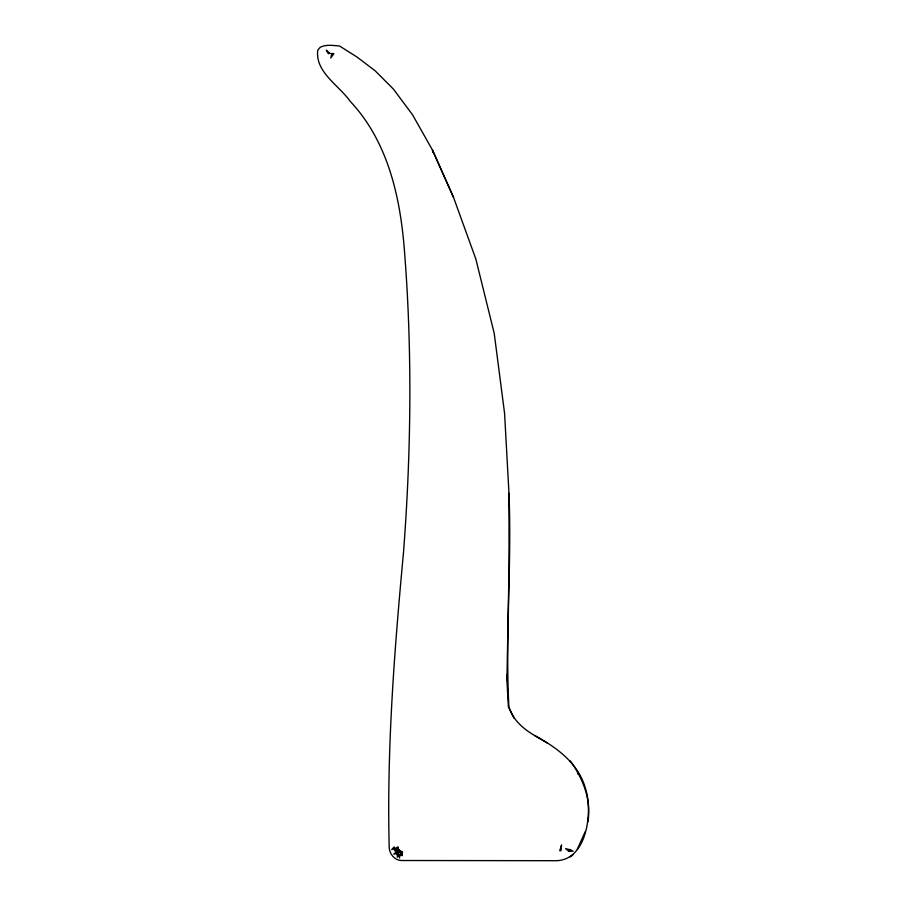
<?xml version="1.0" encoding="UTF-8"?>
<svg xmlns="http://www.w3.org/2000/svg" width="906" height="906" viewBox="0 0 906 906"><rect width="100%" height="100%" fill="white"/><g stroke="black" fill="none" stroke-linecap="round" stroke-linejoin="round"><path stroke-width="1.36" d="M514.336 718.583L508.391 706.748L506.918 680.281L509.036 568.187L508.979 493.351L504.563 413.238L494.212 333.306L475.831 258.991L453.498 197.315L432.468 150.056L412.558 114.813L393.51 89.196L375.141 70.781L357.202 57.169L339.478 45.968C333.057 45.538 326.069 44.156 320.124 47.35L317.746 50.249C315.062 72.242 339.037 85.334 350.135 101.268C387.44 140.883 399.976 195.673 404.257 248.369C412.423 349.761 411.222 451.856 403.43 553.238C394.337 650.893 386.737 748.854 389.195 847.008C389.218 853.792 394.642 860.485 401.698 860.507L556.567 860.7C587.609 859.658 592.83 810.655 585.491 788.582C578.492 763.226 556.544 747.269 534.495 735.457C523.158 728.764 512.649 719.704 508.878 706.635C505.174 635.616 511.879 564.438 508.979 493.351M507.02 674.823L506.918 680.281M398.119 847.993L395.005 850.745L399.014 849.919L400.565 851.176L399.523 858.016L398.674 854.698L395.967 852.342L393.782 854.075L397.19 853.678L400.565 851.176L402.479 851.742L402.139 855.57L398.674 854.698L397.338 857.155L397.19 853.678L399.014 849.919L398.47 849.024L395.005 850.745L394.144 846.94L391.72 849.579L398.119 847.993L397.983 846.884L394.382 848.922M587.881 821.753C591.527 800.621 583.339 779.239 570.893 761.731L569.84 760.7M585.344 831.391L577.247 849.386M568.821 851.346L570.338 849.749L573.102 851.164L568.821 851.346L565.616 848.65L570.338 849.749M395.967 852.342L399.014 849.919M570.168 856.895L572.932 854.811M534.495 735.457L546.941 742.852M453.487 197.315L432.468 150.056L432.808 152.502M400.565 851.176L402.139 855.57M577.53 771.584L578.062 774.358M561.505 845.185L561.04 850.689L559.727 850.768L561.505 845.185M331.879 53.477L330.781 57.984L333.918 53.658L331.879 53.477M329.954 53.42L328.278 53.601L326.319 50.192L329.954 53.42"/></g></svg>
